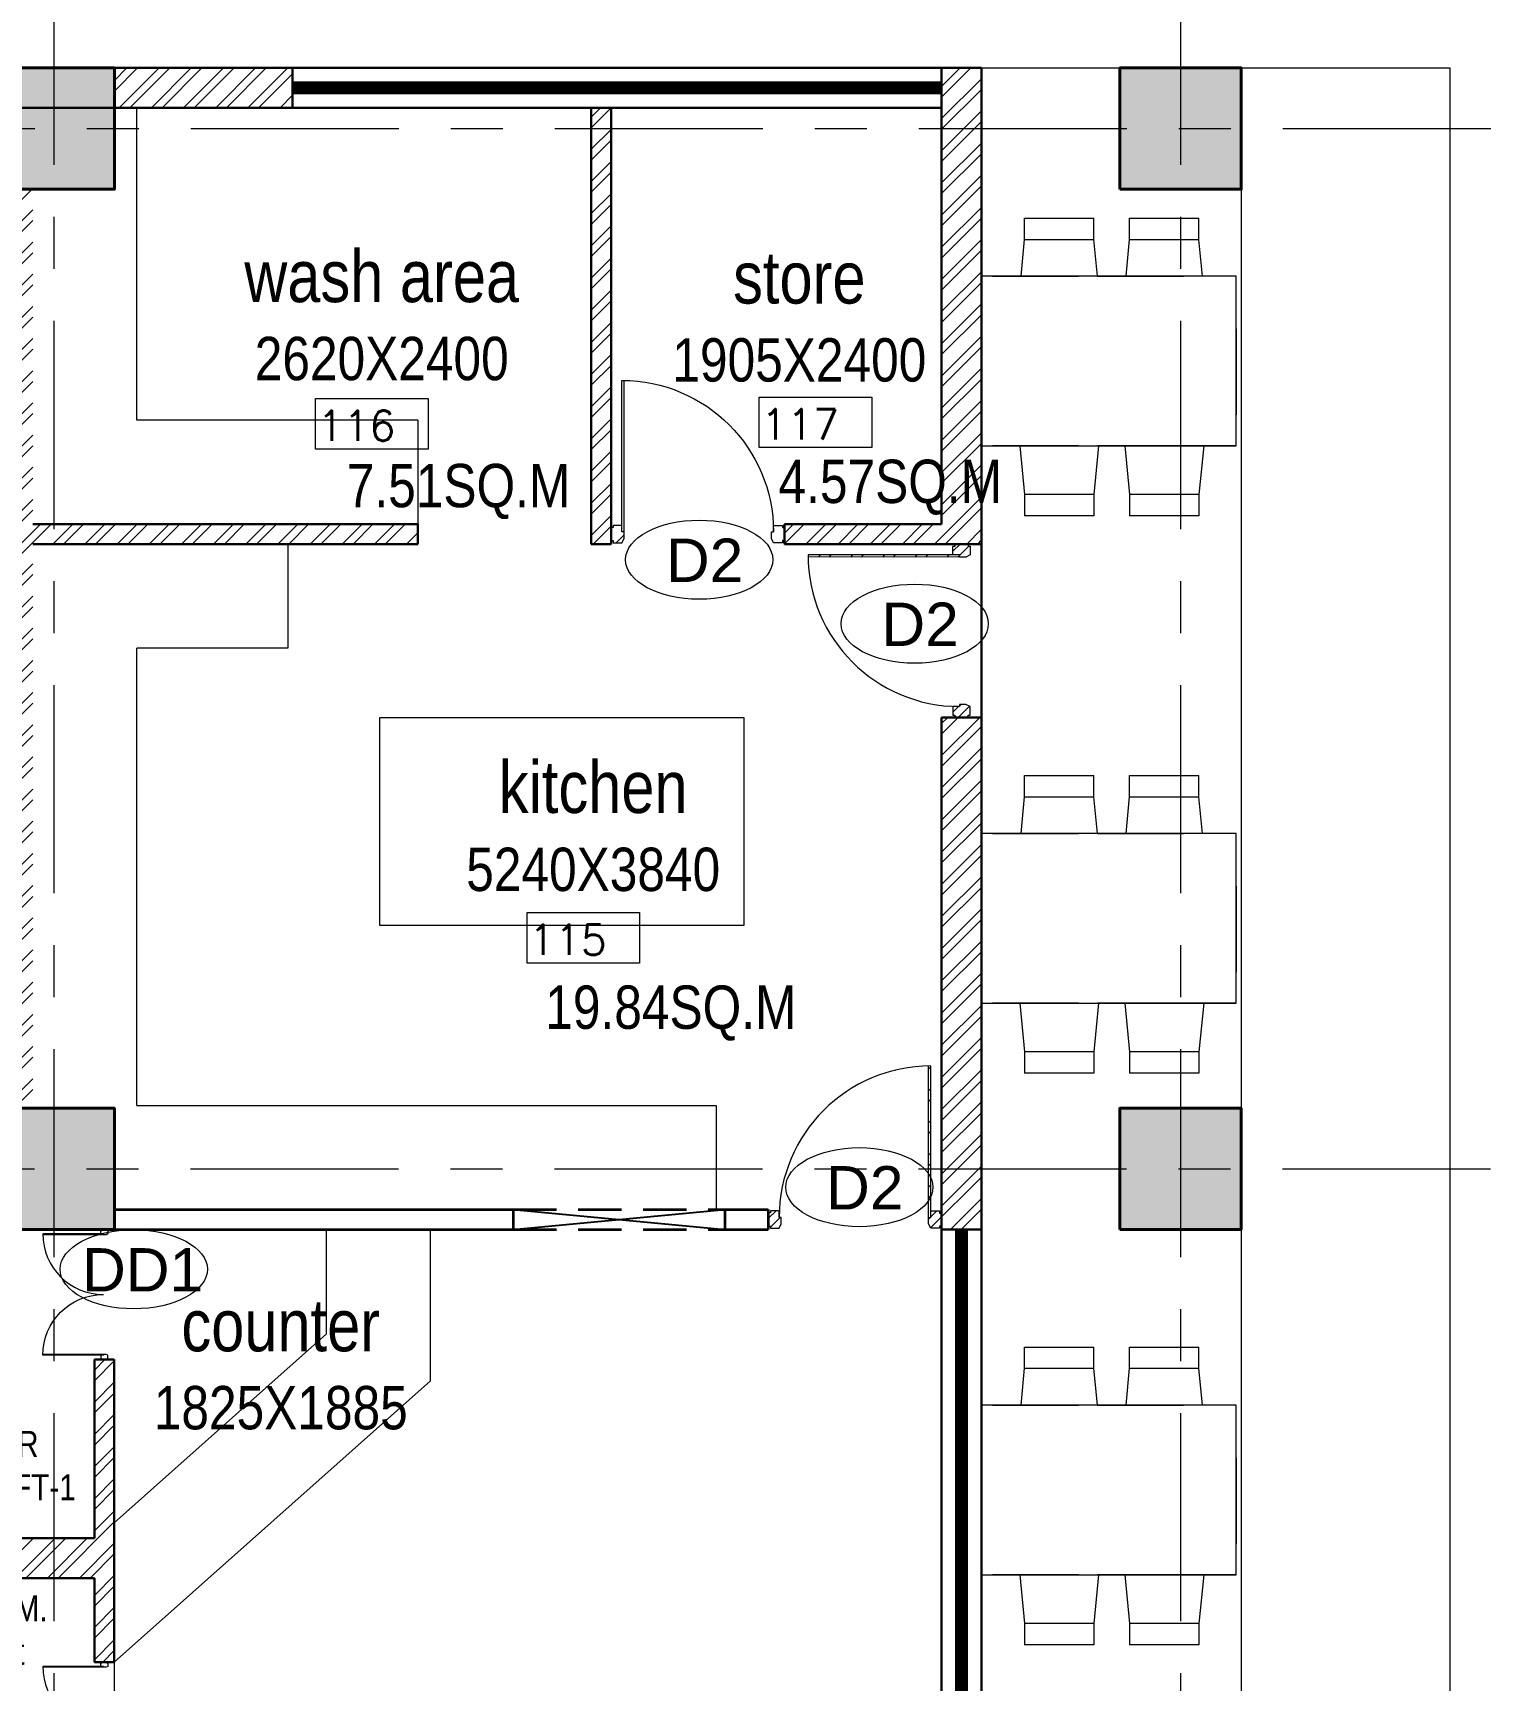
# Model space of a CAD drawing. Header units: millimetres. Extents: x 24487468 to 24959437, y -333213 to 842934.
# Drawn here: x 24748625 to 24757020, y 11110 to 20611 of the extents above; entities that cross this region are included whole.
import ezdxf

# ---------------------------------------------------------------- set-up
doc = ezdxf.new("R2010")
doc.units = ezdxf.units.MM
doc.header["$MEASUREMENT"] = 0
doc.header["$PDMODE"] = 3
doc.linetypes.add('Centreline', pattern=[21, 12, -3, 3, -3])
doc.linetypes.add('HIDDEN', pattern=[0.375, 0.25, -0.125])
doc.layers.get('0').update_dxf_attribs({"lineweight": 5})
for name, color, linetype, lineweight in [('A 0.13 dw', 175, 'Continuous', 5), ('A 0.13furniture', 30, 'Continuous', 0), ('A 0.13parapet partition', 32, 'Continuous', 13), ('AREA', 7, 'Continuous', 5), ('COLUMN', 12, 'Continuous', 40), ('DIM', 183, 'Continuous', 5), ('Fixture', 181, 'Continuous', 9), ('HACTH', 8, 'Continuous', 0), ('hatch', 9, 'Continuous', 0), ('p1 plan grid lck', 6, 'Continuous', 5), ('room number', 99, 'Continuous', 20), ('text', 7, 'Continuous', 15), ('TEXT ROOM', 3, 'Continuous', 15), ('wall', 53, 'Continuous', 15), ('WALL 1', 32, 'Continuous', 35), ('Wall1', 37, 'Continuous', 30), ('WALL2', 4, 'Continuous', 15), ('win shutters', 140, 'Continuous', 25)]:
    doc.layers.add(name, color=color, linetype=linetype, lineweight=lineweight)
doc.styles.add('arial', font='times.ttf')
doc.styles.add('LABEL', font='arial.ttf', dxfattribs={"height": 18})
doc.styles.add('ordinary', font='arial.ttf')
doc.styles.add('ROMANS', font='romans__.ttf')
doc.styles.add('Tahoma', font='technic_.ttf')
doc.dimstyles.new('DIM100', dxfattribs={"dimtxt": 300, "dimasz": 250, "dimexe": 100, "dimexo": 100, "dimgap": 150, "dimtad": 1, "dimdec": 0, "dimrnd": 5, "dimzin": 0, "dimdsep": 46, "dimtxsty": 'ROMANS', "dimblk": 'DOTSMALL', "dimcen": 0.09, "dimclrd": 256, "dimclre": 256, "dimclrt": 7, "dimadec": 0, "dimazin": 0, "dimtfac": 1, "dimtdec": 0, "dimtix": 1, "dimtofl": 0, "dimtmove": 1, "dimatfit": 3, "dimfxl": 100, "dimfxlon": 1, "dimtolj": 1, "dimtzin": 0, "dimarcsym": 0})

# ---------------------------------------------------------------- blocks, each defined once
blk = doc.blocks.new('column 350')
at = {"layer": 'COLUMN', "ltscale": 100}
h = blk.add_hatch(color=256, dxfattribs=at)
h.dxf.hatch_style = 1
h.paths.add_polyline_path([(1327.5, 1037.5), (627.5, 1037.5), (627.5, 337.5), (1327.5, 337.5)])
blk.add_lwpolyline([(627.5, 1037.5), (1327.5, 1037.5), (1327.5, 337.5), (627.5, 337.5)], close=True, dxfattribs=at)
blk = doc.blocks.new('Door1000-flat-3')
at = {"layer": 'A 0.13 dw'}
for p, q in [((-38.00139302830212, 0.005206827539950609), (-38.00303728959989, -11.99523323355243)), ((38.00139302876778, -0.005206826841458678), (-38.00139302830212, 0.005206827539950609)), ((-50.00347719329875, -11.99358897237107), (-50.01046530390158, -62.99545923201367)), ((-50.01046530390158, -62.99545923201367), (-25.01119309896603, -74.99932483729208)), ((-38.00303728959989, -11.99523323355243), (-50.00347719329875, -11.99358897237107)), ((-25.01119309896603, -74.99932483729208), (11.99016327084973, -75.00439464265946)), ((11.99016327084973, -75.00439464265946), (11.9918075321475, -63.00395458156709)), ((11.9918075321475, -63.00395458156709), (49.99320056068245, -63.00916140875779)), ((37.99974876747001, -12.00564688793384), (38.00139302876778, -0.005206826841458678)), ((50.00018867116887, -12.00729114911519), (37.99974876747001, -12.00564688793384)), ((49.99320056068245, -63.00916140875779), (50.00018867116887, -12.00729114911519)), ((-50.13721044559497, -988.0293806078844), (-50.13022233510856, -937.0275103482418)), ((-50.13022233510856, -937.0275103482418), (-25.12766160757747, -925.0304958313354)), ((-25.12766160757747, -925.0304958313354), (11.8736947622383, -925.0355656367028)), ((11.8736947622383, -925.0355656367028), (11.87205050094053, -937.0360056977952)), ((11.87205050094053, -937.0360056977952), (49.87344352947548, -937.0412125249859)), ((11.87205050094053, -937.0360056977952), (885.9040901568951, -937.1557627225993)), ((11.8736947622383, -925.0355656367028), (885.8233476526802, -925.1553113731788)), ((49.87344352947548, -937.0412125249859), (49.86645541898906, -988.0430827846285)), ((-38.1367705417797, -988.0310248690657), (-50.13721044559497, -988.0293806078844)), ((-38.13841480307747, -1000.031464930158), (-38.1367705417797, -988.0310248690657)), ((37.86437125387602, -1000.04187858454), (-38.13841480307747, -1000.031464930158)), ((37.86601551517379, -988.0414385234471), (37.86437125387602, -1000.04187858454)), ((49.86645541898906, -988.0430827846285), (37.86601551517379, -988.0414385234471))]:
    blk.add_line(p, q, dxfattribs=at)
blk.add_lwpolyline([(885.9040901570115, -937.1557627225411), (885.9040901570115, -937.1557627225411, 0.4142135621632033), (11.99180753226392, -63.00395458145067)], format="xyb", dxfattribs=at)
blk = doc.blocks.new('URINAL-flat-2-flat-1')
at = {"layer": 'Fixture'}
for p, q in [((34897.57176498708, -102606.1023464886), (34897.57176498754, -102366.1023464886)), ((34850.06925389601, -102491.6706582317), (34889.38574853411, -102491.6874525258)), ((34889.39594628906, -102467.687454694), (34850.07950565091, -102467.6706604203))]:
    blk.add_line(p, q, dxfattribs=at)
for points in [[(34803.23513312137, -102430.8656328535, 0.01530723103409004), (34787.59023329662, -102408.0839972112, 0.03023485991108305), (34770.31236444553, -102387.2197758621, 0.08535588036881461), (34740.28998969705, -102363.7123551392, 0.06381699476917035), (34717.06556029944, -102355.3157720095, 0.03649214059911254), (34698.17537644145, -102352.4365593424, 0.02674426200095559), (34678.2690469838, -102351.8876375392, 0.01827426047079707), (34657.56747713976, -102353.1293521961, 0.01112514278290811), (34636.29157212307, -102355.6220489089, 0.01408369941245318), (34600.29513047612, -102361.5110767678, 0.02513790915614983), (34565.40596027346, -102370.0854678411, 0.03193888617414421), (34539.78675401688, -102379.6291726633, 0.0326163319996154), (34522.65697706386, -102388.7284102109, 0.1072540701345825), (34494.14518715185, -102415.3950024607, 0.06861865620666593), (34484.96439731051, -102434.3370258717, 0.02550323766750279), (34481.60188278556, -102446.5052935238, 0.01588715919811753), (34479.16953905963, -102459.3363713018, 0.009467757322889172), (34476.45119427016, -102479.2457980951)], [(34777.26231395325, -102444.4722803505, 0.008503308822152077), (34762.59285211354, -102422.4032922198, 0.01792366516471429), (34751.7793135664, -102407.9665844514, 0.03037671098312583), (34741.02754410193, -102396.2335997553, 0.1262884490894776), (34715.12423843285, -102380.8312505079, 0.02840547545499185), (34705.98066928028, -102378.6688600848, 0.02338999219451935), (34695.78941440373, -102377.3475165567, 0.02716971247289974), (34678.71920977964, -102376.8818852971, 0.01832531133658523), (34659.87437318033, -102378.0216979742, 0.01112291034730423), (34639.67845459271, -102380.3915601668, 0.01844600606168157), (34598.38766934921, -102387.4222449173, 0.02150180302350554), (34572.72735109285, -102393.9894073448, 0.02231289183886672), (34555.40218919702, -102400.1200492334, 0.02967666002032196), (34540.33674585214, -102407.31167282, 0.03875334645268248), (34527.9901868162, -102415.473679079, 0.1555523831096804), (34508.66013607208, -102442.3073496978, 0.0254770967195997), (34505.98692718521, -102452.0172926304, 0.01588736382129261), (34503.85592230794, -102463.2849962175, 0.00948934787147618), (34501.25787678792, -102482.3487809347)], [(34803.15208484663, -102528.3958465988, -0.01529889977957992), (34787.46840928623, -102551.1516501673, -0.03022852172505799), (34770.15503150912, -102571.9883924883, -0.0853546156334068), (34740.09266379138, -102595.4479044141, -0.06382302673518614), (34716.8539673069, -102603.8062988774, -0.03649645808286421), (34697.95890696323, -102606.6539321503, -0.02674743087740831), (34678.05167127412, -102607.1692701248, -0.01827616279740261), (34657.35224601347, -102605.8924295894, -0.01112590623689809), (34636.0806169553, -102603.3635273328, -0.0140837027313412), (34600.09425667254, -102597.4132052572, -0.02513790915710463), (34565.2197394704, -102588.7794094749, -0.03193888617768353), (34539.61682353728, -102579.1920883333, -0.03261633199875656), (34522.50256765762, -102570.0636915356, -0.1072540701303749), (34494.03623297566, -102543.3485816534, -0.06861865620558953), (34484.88771519449, -102524.3909505928, -0.02550323766998373), (34481.54592841445, -102512.2169741389, -0.01588715920488724), (34479.13543986739, -102499.3817726249, -0.009467757334111834), (34476.4510052806, -102479.4677452939)], [(34777.20246855787, -102514.7535015875, -0.008503308797950365), (34762.49544394272, -102536.7974752491, -0.01792366519614835), (34751.65733499581, -102551.215746351, -0.0303767109540499), (34740.88559955347, -102562.9304034947, -0.1262884491722847), (34714.95610085572, -102578.2886164203, -0.02840547564833685), (34705.80886235693, -102580.4354319763, -0.02338999203268213), (34695.61537197861, -102581.7394176244, -0.02716971251198945), (34678.54439912736, -102582.1759772155, -0.01832531138287921), (34659.70153098553, -102581.0040729563, -0.01112291035059462), (34639.50967761932, -102578.5998200392, -0.0184460060570988), (34598.23092568922, -102571.4988262266, -0.02150180303573711), (34572.58182868862, -102564.8879731504, -0.02231289190020548), (34555.26713255676, -102558.727834961, -0.02967666011054681), (34540.21395857586, -102551.5105649719, -0.03875334630159884), (34527.88131754834, -102543.3275440446, -0.155552383134212), (34508.59699325857, -102516.460992769, -0.02547709674565214), (34505.94032452686, -102506.7465113774, -0.01588736395577767), (34503.82851192413, -102495.4751949733, -0.009489347632174188), (34501.26293628162, -102476.4070133651)]]:
    blk.add_lwpolyline(points, format="xyb", dxfattribs=at)
for points in [[(34785.65217232856, -102404.6431341181), (34850.10641650821, -102404.6706661684), (34850.04234303965, -102554.6706524836), (34785.48513487785, -102554.6430764543)], [(34803.18502858712, -102430.8958517751), (34838.84520671761, -102430.9110842505), (34838.803558963, -102528.4110753564), (34803.15208484477, -102528.3958465988)]]:
    blk.add_lwpolyline(points, dxfattribs=at)
blk.add_circle((34689.97077294684, -102478.7085618647), 25.61741992319003, dxfattribs=at)
blk = doc.blocks.new('eg e-flat-1')
at = {"layer": 'Fixture'}
for p, q in [((-349.4913457017392, 194.5151288844645), (-349.4913457017392, -355.4848711155355)), ((850.5086542982608, 194.5151288844645), (850.5086542982608, -355.4848711155355)), ((268.8909047494253, -40.5979562347623), (232.1264038479785, -40.58949180323766)), ((250.5044220822779, -58.97597446994393), (250.5128865142437, -22.21147356805603)), ((850.5086542982608, -355.4848711155356), (-349.4913457017392, -355.4848711155355))]:
    blk.add_line(p, q, dxfattribs=at)
at = {"layer": 'Fixture', "linetype": 'Continuous'}
for points in [[(475.3902689876468, -47.89162610769357, 0.1176342565883263), (461.2673381499872, 21.1576542128693, 0.104469279667093), (413.7488304855294, 84.43311171284063, 0.09001578960148493), (343.9795753059411, 126.1542357026388, 0.08191994915921848), (256.483510697794, 143.5188248224268, 0.08191994915920903), (168.045691899792, 131.8636764537939, 0.09001578960148009), (95.71820106424732, 94.75390382357224, 0.1044692796670922), (44.19714141043829, 34.69249770840076, 0.1176342565883338), (25.62703960975705, -33.2958219307475, 0.1176342565883057), (39.7499704474167, -102.3451022508693, 0.1044692796670849), (87.26847811099219, -165.6205597512817, 0.09001578960148834), (157.0377332905805, -207.3416837406388, 0.08191994915920578), (244.5337978987277, -224.7062728604269, 0.08191994915920695), (332.9716166967296, -213.051124492235, 0.0900157896014802), (405.2991075322743, -175.9413518615722, 0.1044692796670951), (456.8201671869655, -115.8799457468418, 0.1176342565883402)], [(457.9752043251347, -43.56536553613143, 0.1186217001864142), (443.8283475057615, 19.16220487522542, 0.1046781721811095), (398.9134761218152, 76.25782332948532, 0.08956206646917378), (333.9571881696123, 113.1908449842992, 0.08118469889121774), (252.9182160167382, 127.6309605429526, 0.08118469889122752), (171.4989089002528, 115.5178117523846, 0.0895620664691798), (105.5114673359574, 80.46035906553624, 0.1046781721811044), (58.97974221545269, 24.6745734625243, 0.1186217001864013), (43.04210427226911, -37.62208250186853, 0.1186217001863946), (57.18896109076007, -100.3496529132254, 0.1046781721811069), (102.1038324747064, -157.4452713679264, 0.0895620664691756), (167.0601204269093, -194.3782930222992, 0.08118469889121599), (248.0990925797834, -208.8184085809526, 0.08118469889121414), (329.5183996962688, -196.7052597908257, 0.08956206646917471), (395.5058412605642, -161.6478071035362, 0.1046781721811045), (442.0375663819511, -105.8620215005243, 0.1186217001863946)], [(386.9129173502988, -42.15062925920063, 0.1182825673856775), (377.4852347401086, -0.780072875481057, 0.1046074595377274), (347.8566547771354, 36.77292462175615, 0.0897179636260996), (305.0648343453144, 61.01304662322601, 0.08143608252771127), (251.7752537927294, 70.37614500429368, 0.08143608252772175), (198.2858450870129, 62.23181181566552, 0.08971796362613145), (154.9518960027708, 38.97472112777039, 0.1046074595376878), (124.4738938988142, 2.107774421728397, 0.1182825673856714), (114.1043912462228, -39.03681877879934, 0.1182825673856961), (123.5320738572953, -80.40737516251892, 0.1046074595377135), (153.1606538202684, -117.9603726597561, 0.08971796362612645), (195.9524742512072, -142.200494661226, 0.08143608252774252), (249.2420548037922, -151.5635930427348, 0.08143608252772248), (302.7314635103909, -143.4192598541066, 0.08971796362612122), (346.0654125937508, -120.1621691662114, 0.1046074595377049), (376.5434146977075, -83.29522245972836, 0.1182825673856712)]]:
    blk.add_lwpolyline(points, format="xyb", close=True, dxfattribs=at)
at = {"layer": 'Fixture'}
for radius in [27.57337640710265, 18.38225093806843]:
    blk.add_circle((250.5086542982608, -40.59372401922053), radius, dxfattribs=at)
blk = doc.blocks.new('md1')
at = {"layer": 'A 0.13 dw'}
for p, q in [((-924.0408607013524, 1799.178878428706), (-936.0413006059825, 1799.177234167524)), ((-936.0413006059825, 1799.177234167524), (-936.0343124940991, 1748.175363907882)), ((-936.0343124940991, 1748.175363907882), (-911.0317517668009, 1736.178349390975)), ((-848.0397189036012, 1811.189732144179), (-924.0425049625337, 1811.179318489798)), ((-924.0425049625337, 1811.179318489798), (-924.0408607013524, 1799.178878428706)), ((-911.0317517668009, 1736.178349390975), (-874.0303953960538, 1736.183419196343)), ((-874.0320396572351, 1748.183859257435), (0, 1748.303616282239)), ((-874.0320396572351, 1748.183859257435), (-836.0306466296315, 1748.189066084626)), ((-874.0303953960538, 1736.183419196343), (-874.0320396572351, 1748.183859257435)), ((-874.0303953960538, 1736.183419196343), (-0.0807425044476986, 1736.303164932819)), ((-848.0380746424198, 1799.189292083087), (-848.0397189036012, 1811.189732144179)), ((-836.0376347377896, 1799.190936344268), (-848.0380746424198, 1799.189292083087)), ((-836.0306466296315, 1748.189066084626), (-836.0376347377896, 1799.190936344268)), ((-936.0413006059825, -50.87361788534326), (-936.0343124940991, 0.1282523742993362)), ((-936.0343124940991, 0.1282523742993362), (-911.0317517668009, 12.12526689120568)), ((-911.0317517668009, 12.12526689120568), (-874.0303953960538, 12.1201970858383)), ((-874.0303953960538, 12.1201970858383), (-874.0320396572351, 0.1197570247459225)), ((-874.0320396572351, 0.1197570247459225), (-836.0306466296315, 0.1145501975552179)), ((-874.0320396572351, 0.1197570247459225), (0, -5.820766091346741e-11)), ((-874.0303953960538, 12.1201970858383), (-0.0807425044476986, 12.00045134936227)), ((-836.0306466296315, 0.1145501975552179), (-836.0376347377896, -50.88732006208738)), ((-924.0408607013524, -50.87526214652462), (-936.0413006059825, -50.87361788534326)), ((-924.0425049625337, -62.875702207617), (-924.0408607013524, -50.87526214652462)), ((-848.0397189036012, -62.88611586199841), (-924.0425049625337, -62.875702207617)), ((-848.0380746424198, -50.88567580090603), (-848.0397189036012, -62.88611586199841)), ((-836.0376347377896, -50.88732006208738), (-848.0380746424198, -50.88567580090603))]:
    blk.add_line(p, q, dxfattribs=at)
for points in [[(0, 1748.303616282181), (0, 1748.303616282181, -0.4142135621632033), (-873.9122826270759, 874.1518081410904)], [(0, 0), (0, 0, 0.4142135621632033), (-873.9122826270759, 874.1518081410904)]]:
    blk.add_lwpolyline(points, format="xyb", dxfattribs=at)
blk = doc.blocks.new('tiolet21')
at = {"layer": 'hatch', "ltscale": 100}
h = blk.add_hatch(dxfattribs=at)
h.set_pattern_fill('ANSI32', color=256, scale=350)
h.set_pattern_definition([(45, (-1761.972526943311, 2665.000034394089), (-92.80776503073436, 92.80776503073437), []), (45, (-1700.100683693311, 2665.000034394089), (-92.80776503073436, 92.80776503073437), [])])
h.paths.add_polyline_path([(-564.4725253134966, 5650.000045602114), (-794.4725253134966, 5650.000045602146), (-794.4725253172219, 3402.869595926546), (-3908.945054169745, 3402.869595926546), (-3908.945054169745, 4647.459055013867), (-4023.945052810014, 4647.459055013867), (-4023.945052810013, 3287.869595926546), (-679.4725253172219, 3287.869595926546), (-679.4725253172219, 1818.66774797978), (-829.4725323580205, 1818.667747979896), (-829.4725323580205, 1703.667747979896), (-679.4725253172219, 1703.66774797978), (-679.4725253209472, 260.0000231860322), (-1579.472525320947, 260.0000231860322), (-1579.472525317222, 1818.667751467525), (-1694.472376175225, 1818.667751467525), (-1694.472412694246, 1295.000023186905), (-3908.945054609329, 1295.000023186906), (-3908.739523574477, 2287.832924168819), (-4023.739522121614, 2287.832924168818), (-4023.73952104128, 2287.825036319089), (-4023.945053890347, 680.036694952054), (-3908.945054329932, 680.0366949518202), (-3908.945054572076, 1180.000023186905), (-1694.472420714796, 1180.000023186906), (-1694.472525320947, -319.9999768036078), (-1579.472525320947, -319.9999768046628), (-1579.472525320947, 30.00002318603219), (-679.4725253209472, 30.00002318603219), (-679.4725253209472, -319.9999768129137), (-564.4725253209472, -319.9999768139678), (-564.4725253172219, 1825.000015385449), (385, 1825.000015384052), (385, 750.0000070387614), (500, 750.0000070387614), (500, 2055.000015383819), (-564.4725253172219, 2055.000015385449), (-564.4725253172219, 3290.000022423716), (385, 3290.000022423716), (385, 2805.000022423716), (500, 2805.000022423716), (500, 3405.000022423716), (500.0000000037255, 4549.999969773839), (385, 4549.999969773839), (385, 3520.000022423716), (-564.4725253172219, 3520.000022423716)])
h = blk.add_hatch(dxfattribs=at)
h.set_pattern_fill('ANSI32', color=256, scale=350)
h.set_pattern_definition([(45, (-1501.972525357261, 4526.434820764443), (-92.80776503073436, 92.80776503073437), []), (45, (-1440.100682107261, 4526.434820764443), (-92.80776503073436, 92.80776503073437), [])])
h.paths.add_polyline_path([(-794.4725253153449, 4535.000022423366), (-2123.575288067845, 4535.000022423366), (-2123.575288601927, 4534.996124486337), (-2180.575287319434, 4535.003934440646), (-2209.472525399178, 4535.000022423366), (-2209.472525395453, 4420.000022423366), (-2123.575288067845, 4420.000022423366), (-2123.575288601927, 4420.003920360628), (-2180.575287319434, 4419.99611040632), (-2180.574054168694, 4410.996110490802), (-2189.574053966259, 4410.994877340148), (-2189.568813075636, 4372.744877699193), (-2170.817580346671, 4363.747446847578), (-2143.067580971056, 4363.751249062134), (-2143.068814121796, 4372.751248977653), (-2114.568814762999, 4372.755153954807), (-2114.574055653622, 4411.005153595762), (-2123.574055451187, 4411.00392044511), (-2123.575288067845, 4420.000022423366), (-2180.575287855446, 4420.000022423366), (-2180.575287319434, 4419.99611040632), (-2123.575288601927, 4420.003920360628), (-794.4725253155356, 4420.000022423366)])
h.paths.add_polyline_path([(-2094.456768479198, 5650.000045602324), (-2209.456768479198, 5650.00004560234), (-2209.456768479198, 5285.000020264444), (-2180.472525293143, 5285.000020264444), (-2180.4725247578, 5285.003927400549), (-2123.472526040207, 5284.996117446241), (-2094.456768479198, 5285.000020264444)])
h.paths.add_polyline_path([(-1487.629383472047, 4363.841055070311), (-2143.067580971056, 4363.751249062134), (-2170.817580346671, 4363.747446847578), (-2189.568813075636, 4372.744877699193), (-2189.574053966259, 4410.994877340148), (-2180.574054168694, 4410.996110490802), (-2180.575287319434, 4419.99611040632), (-2123.575288601927, 4420.003920360628), (-2123.574055451187, 4411.00392044511), (-2114.574055653622, 4411.005153595762), (-2114.568814762999, 4372.755153954788), (-1487.568828869642, 4372.841063451758, -0.4015316751056913), (-2114.479085215085, 3717.875018581495), (-2114.473759393469, 3679.005160466896), (-2123.473759190947, 3679.003927316243), (-2123.47252550516, 3670.000022423599), (-2094.472525391728, 3670.000022423599), (-2094.472525399178, 3402.869595926546), (-2209.472525399178, 3402.869595926546), (-2209.472525399178, 3670.000022423599), (-2180.472525292847, 3670.000022423599), (-2180.47375790854, 3678.996117361935), (-2189.473757706019, 3678.994884211282), (-2189.478998596729, 3717.244883852237), (-2170.730232169244, 3726.24745283166), (-2142.980232793629, 3726.251255046216), (-2142.978999642889, 3717.251255130609, 0.4101977126728351)])
at = {"ltscale": 100}
for p, q in [((-199.999999910593, 5880.000045602588), (-199.9999999106245, 5650.000045602064)), ((-4023.739522121614, 2287.832924168819), (-4023.73952104128, 2287.825036319089)), ((-1694.472525320947, -319.9999768036068), (-564.4725253209472, -319.9999768139678))]:
    blk.add_line(p, q, dxfattribs=at)
at = {"layer": 'A 0.13parapet partition', "linetype": 'Continuous', "extrusion": (7.450237742297008e-07, -7.45023808870127e-07, 0.999999999999445)}
for p, q in [((-3233.94509704411, 1295.000023186905), (-3233.945072695613, 1818.667818885995, 0.000390144957595151)), ((-3233.945072695613, 1818.667818885995, 0.000390144957595151), (-3183.945072695613, 1818.667815399123, 0.0003342681719300522)), ((-3183.94509704411, 1295.000019700034, -5.587678566509879e-05), (-3183.945072695613, 1818.667815399123, 0.0003342681719300522)), ((-2508.94509704411, 1294.999989477656, -0.0005587678557855201), (-2508.945072695613, 1818.667785176745, -0.0001686228981903691)), ((-2508.945072695613, 1818.667785176745, -0.0001686228981903691), (-2458.945072695613, 1818.667781689874, -0.0002244996838554679)), ((-2458.94509704411, 1294.999985990784, -0.0006146446414506189), (-2458.945072695613, 1818.667781689874, -0.0002244996838554679))]:
    blk.add_line(p, q, dxfattribs=at)
at = {"layer": 'Fixture', "extrusion": (7.450237742297008e-07, -7.45023808870127e-07, 0.999999999999445)}
for p, q in [((-3908.94507592544, 1749.200280182762, 0.0008412810373279456), (-3233.94507592544, 1749.200248797191, 0.0003383899663416123)), ((-3183.94507592544, 1749.200246473512, 0.0002825131815424255), (-2508.94507592544, 1749.200215087942, -0.0002203778894439077)), ((-2458.94507592544, 1749.200212764292, -0.000276254674243095), (-1694.472381021827, 1749.200177218503, -0.0008458050331767774)), ((-3444.323924865574, 1523.675460968865, 0.0003271058739739985), (-3233.945086412132, 1523.675451186253, 0.0001703686304419527)), ((-2719.323924865574, 1523.675427259615, -0.0002316619818115216), (-2508.945086412132, 1523.675417477003, -0.0003883992253435674)), ((-1994.323924865574, 1523.675393550395, -0.0007904298375970421), (-1694.472396750003, 1523.675379607303, -0.001013826365172862))]:
    blk.add_line(p, q, dxfattribs=at)
at = {"layer": 'Fixture', "extrusion": (-7.450237742297008e-07, -7.45023808870127e-07, 0.999999999999445)}
for p, q in [((-3698.566216308624, 1523.675460903323, 0.0001567372435320466), (-3908.945054762065, 1523.675451120711)), ((-2974.415952581912, 1523.675427259615, -0.0002316619818115216), (-3184.794791035354, 1523.675417477003, -0.0003883992253435674)), ((-2249.415952581912, 1523.675393550395, -0.0007904298375970421), (-2459.794791035354, 1523.675383767782, -0.0009471670811290879))]:
    blk.add_line(p, q, dxfattribs=at)
at = {"layer": 'HACTH', "ltscale": 100}
for p, q in [((-264.4725253134966, 5175.000114389113), (-564.4725253134966, 5475.000114389171)), ((-564.4725253134966, 5175.000114389171), (-264.4725253134966, 5475.000114389113)), ((-264.4725253134966, 5475.000114389113), (-564.4725253134966, 5475.000114389171)), ((-264.4725253134966, 5475.000114389288), (-264.4725253134966, 5175.000114389113)), ((-564.4725253134966, 5175.000114389171), (-264.4725253134966, 5175.000114389113)), ((-64.47252531349659, 4467.499999618885), (-564.4725253172219, 4467.499999620748)), ((-564.4725253172219, 4467.499999620748), (-64.47252531349659, 3520.000022423716)), ((-564.4725253209472, 3520.000022423599), (-64.47252531349659, 4467.499999618885)), ((-64.47252531349659, 4467.499999618885), (-64.47252531349659, 3520.000022423716)), ((-564.4725253246725, 3290.000022423716), (-64.47252532467246, 2790.000022423716)), ((-564.4725253246725, 2790.000022423716), (-64.47252531722188, 3290.000022423716)), ((-64.47252532467246, 3290.000022423599), (-64.47252532467246, 2790.000022423716)), ((-564.4725253246725, 2790.000022423716), (-64.47252532467246, 2790.000022423716)), ((-64.47252532094717, 825.000015384634), (-564.4725253172219, 1825.000015385449)), ((-564.4725253172219, 825.0000153854489), (-64.47252532467246, 1825.000015384634)), ((-64.47252532467246, 1825.000015384634), (-64.47252532094717, 825.000015384634)), ((-64.47252532094717, 825.000015384634), (-564.4725253172219, 825.0000153854489))]:
    blk.add_line(p, q, dxfattribs=at)
at = {"layer": 'Wall1', "ltscale": 100}
for p, q in [((-4023.945052810013, 5880.000045605731), (-199.999999910593, 5880.000045602588)), ((-4023.945052810013, 5650.000045602588), (-4023.945052810013, 5880.000045605731)), ((-4023.945052810013, 5650.000045602588), (-199.4725253134966, 5650.000045602064)), ((-2209.456768479198, 5650.000045604334), (-2209.456768479198, 5285.000020264328)), ((-2094.456768479198, 5650.000045604218), (-2094.456768479198, 5285.000020264444)), ((-794.4725253134966, 5650.000045602588), (-794.4725253172219, 3402.869595926546)), ((-564.4725253134966, 5650.000045602763), (-564.4725253172219, 3520.000022423716)), ((-2209.456768479198, 5285.000020264444), (-2094.456768479198, 5285.000020264444)), ((-4023.945052810013, 3287.869595926546), (-4023.945052810013, 4647.459055013867)), ((-3908.945054169744, 4647.459055013867), (-4023.945052810013, 4647.459055013867)), ((-3908.945054169744, 3402.869595926546), (-3908.945054169744, 4647.459055013867)), ((-2209.472525399178, 4535.000022423483), (-2209.472525395453, 4420.000022423483)), ((-2209.472525399178, 4535.000022423366), (-794.4725253172219, 4535.000022423366)), ((385, 3520.000022423716), (385, 4549.999969773839)), ((500, 4549.999969773839), (385, 4549.999969773839)), ((500, 3405.000022423716), (500.0000000037253, 4549.999969773839)), ((-2209.472525395453, 4420.000022423366), (-794.4725253172219, 4420.000022423366)), ((-2209.472525399178, 3670.000022423599), (-2209.472525399178, 3402.869595926546)), ((-2094.472525391728, 3670.000022423599), (-2209.472525399178, 3670.000022423599)), ((-2094.472525391728, 3670.000022423599), (-2094.472525399178, 3402.86959592643)), ((-564.4725253172219, 3520.000022423716), (385, 3520.000022423716)), ((-3908.945054169744, 3402.869595926546), (-794.4725253172219, 3402.869595926546)), ((500, 2805.000022423599), (500, 3405.000022423716)), ((-4023.945052810013, 3287.869595926546), (-679.4725253172219, 3287.869595926546)), ((-679.4725253172219, 3287.869595926546), (-679.4725253172219, 1818.66774797978)), ((-564.4725253172219, 3290.000022423716), (-564.4725253172219, 2055.000015385449)), ((-564.4725253172219, 3290.000022423716), (385, 3290.000022423716)), ((385, 2805.000022423716), (385, 3290.000022423716)), ((500, 2805.000022423716), (385, 2805.000022423716)), ((-4023.945053890347, 680.036694952054), (-4023.739522121614, 2287.832924168819)), ((-3908.739523574477, 2287.832924168819), (-4023.739522121614, 2287.832924168819)), ((-3908.945054609329, 1295.000023186905), (-3908.739523574477, 2287.832924168819)), ((500, 2055.000015383819), (-564.4725253172219, 2055.000015385449)), ((500, 750.0000070387614), (500, 2055.000015383761)), ((-1694.472412694246, 1295.000023186905, -0.0006247899951285387), (-1694.472376175225, 1818.667751467525, -0.0008273796901151289)), ((-1694.472376175225, 1818.667751467525, -0.0006684652403126108), (-1579.472525317222, 1818.667751467525, -0.000592727886385383)), ((-1579.472525317222, 1818.667751467525), (-1579.472525320947, 260.0000231860322)), ((-829.4725323580205, 1818.667747979896), (-679.4725253172219, 1818.66774797978)), ((-829.4725323580205, 1703.667747979896), (-829.4725323580205, 1818.667747979896)), ((-564.4725253172219, 1825.000015385449), (-564.4725253209472, -319.9999768139678)), ((385, 1825.000015384052), (-564.4725253172219, 1825.000015385449)), ((385, 750.0000070387614), (385, 1825.000015384052)), ((-829.4725323580205, 1703.667747979896), (-679.4725253172219, 1703.66774797978)), ((-679.4725253172219, 1703.66774797978), (-679.4725253209472, 260.0000231860322)), ((-3908.945054609329, 1295.000023186905), (-1694.472412694246, 1295.000023186905)), ((-1579.472525320947, 260.0000231860322), (-1579.472525317222, 1295.000023186905)), ((-3908.945054329932, 680.0366949518211), (-3908.945054572076, 1180.000023186905)), ((-3908.945054572076, 1180.000023186905), (-1694.472420714796, 1180.000023186905)), ((-1694.472525320947, -319.9999768036068), (-1694.472420714796, 1180.000023186672, -0.000580300305072598)), ((-3908.945054329932, 680.0366949518211), (-4023.945053894073, 680.036694952054)), ((500, 750.0000070387614), (385, 750.0000070387614)), ((-679.4725253209472, 260.0000231860322), (-1579.472525320947, 260.0000231860322)), ((-1579.472525324672, -319.9999768130365), (-1579.472525324672, 30.00002318603219)), ((-679.4725253209472, 30.00002318603219), (-1579.472525324672, 30.00002318603219)), ((-1579.472525320947, 30.00002318603219), (-1579.472525320947, -319.9999768130365)), ((-679.4725253209472, 30.00002318603219), (-679.4725253209472, -319.9999768139096))]:
    blk.add_line(p, q, dxfattribs=at)
at = {"layer": 'A 0.13 dw', "xscale": -1, "rotation": 180}
for p in [(-3969.168650146574, 4649.968580675486), (-3966.239522848278, 2287.832924169168)]:
    blk.add_blockref('Door1000-flat-3', p, dxfattribs=at)
at = {"layer": 'A 0.13 dw', "xscale": 0.7499724901504649, "yscale": 0.7499724901504649, "zscale": 0.7499724901504649}
blk.add_blockref('Door1000-flat-3', (-2151.972525399178, 5285.000022423133), dxfattribs=at)
at = {"layer": 'A 0.13 dw', "yscale": 0.7499724901504649, "zscale": 0.7499724901504649}
for p, xscale, rotation in [((-2151.972525399178, 3670.000022423832), -0.7499724901504649, 180), ((-829.4725323580205, 1761.167747980711), 0.7499724901504649, 270)]:
    blk.add_blockref('Door1000-flat-3', p, dxfattribs=dict(at, xscale=xscale, rotation=rotation))
at = {"layer": 'A 0.13 dw'}
blk.add_blockref('Door1000-flat-3', (-3966.44505437091, 680.0366949515883), dxfattribs=at)
at = {"layer": 'Fixture', "extrusion": (7.450237742297013e-07, -7.450238088701287e-07, 0.999999999999445), "xscale": -1, "rotation": 89.99999733613609}
for p in [(-106051.114133867, 36192.57656848637, -0.003374171831581924), (-105326.1141338518, 36192.57653477711, -0.003392797425932806), (-104601.1141338516, 36192.57650106781, -0.003411423020294749)]:
    blk.add_blockref('URINAL-flat-2-flat-1', p, dxfattribs=at)
at = {"layer": 'wall', "rotation": 90}
blk.add_blockref('eg e-flat-1', (-3714.42992528528, 3752.360941628285), dxfattribs=at)
at = {"layer": 'wall'}
blk.add_blockref('eg e-flat-1', (-1529.98117961362, 3093.354467041965), dxfattribs=at)
at = {"layer": 'WALL2', "xscale": -0.4001994771859112, "yscale": 0.4001994771859112, "zscale": 0.4001994771859112}
blk.add_blockref('md1', (87.9068102389574, 4575.164876694529), dxfattribs=at)
at = {"layer": 'WALL2', "xscale": 0.4001994771859112, "yscale": 0.4001994771859112, "zscale": 0.4001994771859112, "rotation": 180}
for p in [(87.9068102389574, 2779.835115502909), (87.9068102389574, 724.8351001180417)]:
    blk.add_blockref('md1', p, dxfattribs=at)
at = {"layer": 'text', "attachment_point": 2, "style": 'LABEL'}
for s, insert, char_height, width in [('{\\fTechnic|b0|i0|c2|p2;TOILET\\P\\H0.8x;(FEMALE)}', (-2750.983476605266, 5255.936547045276), 250, 5130.900304775191), ('\\pi-450,l600,t600;{\\fTechnic|b0|i0|c2|p2; S.D-1}', (-352.9516563676298, 5092.874470399751), 150, 4499.813624415048), ('\\pi-450,l600,t600;{\\fTechnic|b0|i0|c2|p2;AIR \\PSHAFT-1}', (-155.1859530434012, 4138.6585626835), 150, 4499.813624415048), ('\\pi-450,l600,t600;{\\fTechnic|b0|i0|c2|p2;COMM.\\Pduct}', (-255.3396850787103, 3190.245636455627), 150, 4499.813624415048), ('{\\fTechnic|b0|i0|c2|p2;TOILET\\P\\H0.8x;(MALE)}', (-2637.075515322387, 2732.636386500584), 250, 5790.03070493363), ('\\pi-450,l600,t600;{\\fTechnic|b0|i0|c2|p2;AC.\\Pduct\\P=1}', (-354.3793375194073, 1614.011718330788), 150, 4499.813624415048), ('{\\fTechnic|b0|i0|c2|p2;TOILET\\P\\H0.8x;(disable)}', (-2788.512122228742, 950.2970035814214), 250, 5790.03070493363)]:
    blk.add_mtext(s, dxfattribs=dict(at, insert=insert, char_height=char_height, width=width))
blk = doc.blocks.new('A$C755A44B5')
at = {"layer": 'A 0.13furniture'}
for p, q in [((176.7153631990986, 1403.240226867732), (503.5792378981732, 1403.240226867737)), ((176.7153631990986, 1303.240226867732), (176.7153631990986, 1403.240226867732)), ((503.5792378981732, 1303.240226867732), (503.5792378981732, 1403.240226867732)), ((671.9237118164056, 1403.240226867732), (998.7875865154783, 1403.240226867737)), ((671.9237118164056, 1303.240226867732), (671.9237118164056, 1403.240226867732)), ((998.7875865154783, 1303.240226867732), (998.7875865154783, 1403.240226867732)), ((154.5734173505007, 1073.705218978755), (176.7153631990986, 1303.240226867732)), ((176.7153631990986, 1303.240226867732), (503.5792378981732, 1303.240226867732)), ((525.7211837467676, 1073.705218978755), (503.5792378981732, 1303.240226867732)), ((649.7817659678076, 1073.705218978755), (671.9237118164056, 1303.240226867732)), ((671.9237118164056, 1303.240226867732), (998.7875865154783, 1303.240226867732)), ((1020.929532364076, 1073.705218978755), (998.7875865154783, 1303.240226867732)), ((1.968584799913515, 1073.705218978755), (1.968584799913515, 273.7052189787546)), ((1201.968584799914, 1073.705218978755), (1.968584799913515, 1073.705218978755)), ((1.968584799913515, 1073.705218978755), (451.9685847999135, 1073.705218978755)), ((1.968584799913515, 1073.705218978755), (1.968584799913515, 723.7052189787546)), ((249.4685847999099, 1073.705218978755), (654.4685847999117, 1073.705218978755)), ((744.6769334172168, 1073.705218978755), (1149.67693341722, 1073.705218978755)), ((1201.968584799914, 273.7052189787546), (1201.968584799914, 1073.705218978755)), ((-4.647907189792022e-06, 926.9744723052654), (-4.647907189792022e-06, 521.9744723052636)), ((1.968584799913515, 273.7052189787546), (1201.968584799914, 273.7052189787546)), ((159.9590019288771, 273.7052189787546), (176.7153631991096, 100.0000016210006)), ((654.4685847999172, 273.7052189787546), (249.4685847999172, 273.7052189787546)), ((520.3355991684166, 273.7052189787546), (503.5792378981841, 100.0000016210006)), ((655.167350546184, 273.7052189787546), (671.9237118164165, 100.0000016210006)), ((1149.676933417224, 273.7052189787546), (744.6769334172241, 273.7052189787546)), ((1015.543947785722, 273.7052189787546), (998.7875865154929, 100.0000016210006)), ((503.5792378981841, 100.0000016210006), (176.7153631991096, 100.0000016210006)), ((176.7153631991096, 100.0000016210006), (176.7153631991096, 1.621000592422206e-06)), ((503.5792378981841, 100.0000016210006), (503.5792378981841, 1.621000592422206e-06)), ((998.7875865154929, 100.0000016210006), (671.9237118164165, 100.0000016210006)), ((671.9237118164165, 100.0000016210006), (671.9237118164165, 1.621000592422206e-06)), ((998.7875865154929, 100.0000016210006), (998.7875865154929, 1.621000592422206e-06)), ((503.5792378981841, 1.621000592422206e-06), (176.7153631991096, 1.620993316464592e-06)), ((998.7875865154929, 1.621000592422206e-06), (671.9237118164165, 1.620993316464592e-06))]:
    blk.add_line(p, q, dxfattribs=at)
blk = doc.blocks.new('*U36')
at = {"layer": 'room number'}
blk.add_lwpolyline([(45.85415721898534, 40.3767143509852), (45.85415721898534, 240.3767143509851), (490.8767006695271, 240.3767143509851), (490.8767006695271, 40.37671435098515)], close=True, dxfattribs=at)
at = {"layer": 'room number', "style": 'ROMANS'}
blk.add_attdef('ROOM_NUM', (53.07551611214876, 72.5178939560894), '', height=120, dxfattribs=at)
blk = doc.blocks.new('_DotSmall')
at = {"color": 0, "linetype": 'ByBlock', "const_width": 0.5}
blk.add_lwpolyline([(-0.0625, 0, 1), (0.0625, 0, 1)], format="xyb", close=True, dxfattribs=at)
blk = doc.blocks.new('*D49')
at = {"layer": 'Defpoints', "color": 0, "ltscale": 100, "transparency": 16777216}
for p in [(24758644.5128775, 20058.70295004682), (24755595.76873367, 14058.70297323278), (24759621.49022343, 14058.70297323278)]:
    blk.add_point(p, dxfattribs=at)
at = {"layer": 'DIM', "lineweight": -2, "ltscale": 100, "transparency": 16777216}
for p, q in [((24759521.49022343, 20058.70295004682), (24759721.49022343, 20058.70295004682)), ((24759621.49022343, 20058.70295004682), (24759621.49022343, 14058.70297323278)), ((24759521.49022343, 14058.70297323278), (24759721.49022343, 14058.70297323278))]:
    blk.add_line(p, q, dxfattribs=at)
at = {"layer": 'DIM', "lineweight": -2, "ltscale": 100, "transparency": 16777216, "xscale": 250, "yscale": 250, "zscale": 250}
for p, rotation in [((24759621.49022343, 20058.70295004682), 90), ((24759621.49022343, 14058.70297323278), 270)]:
    blk.add_blockref('_DotSmall', p, dxfattribs=dict(at, rotation=rotation))
at = {"layer": 'DIM', "color": 7, "ltscale": 100, "transparency": 16777216, "insert": (24759320.11045996, 17058.70296164378), "char_height": 300, "attachment_point": 5, "rotation": 90, "style": 'ROMANS'}
blk.add_mtext('\\A1;6000', dxfattribs=at)
blk = doc.blocks.new('*D50')
at = {"layer": 'Defpoints', "color": 0, "ltscale": 100, "transparency": 16777216}
for p in [(24755595.76873367, 14058.70297323278), (24755595.93797688, 8058.702996418084), (24759621.49022343, 8058.702996418083)]:
    blk.add_point(p, dxfattribs=at)
at = {"layer": 'DIM', "lineweight": -2, "ltscale": 100, "transparency": 16777216}
for p, q in [((24759521.49022343, 14058.70297323278), (24759721.49022343, 14058.70297323278)), ((24759621.49022343, 14058.70297323278), (24759621.49022343, 8058.702996418083)), ((24759521.49022343, 8058.702996418083), (24759721.49022343, 8058.702996418083))]:
    blk.add_line(p, q, dxfattribs=at)
at = {"layer": 'DIM', "lineweight": -2, "ltscale": 100, "transparency": 16777216, "xscale": 250, "yscale": 250, "zscale": 250}
for p, rotation in [((24759621.49022343, 14058.70297323278), 90), ((24759621.49022343, 8058.702996418083), 270)]:
    blk.add_blockref('_DotSmall', p, dxfattribs=dict(at, rotation=rotation))
at = {"layer": 'DIM', "color": 7, "ltscale": 100, "transparency": 16777216, "insert": (24759320.11045996, 11058.70298482941), "char_height": 300, "attachment_point": 5, "rotation": 90, "style": 'ROMANS'}
blk.add_mtext('\\A1;6000', dxfattribs=at)

msp = doc.modelspace()

# ---------------------------------------------------------------- hatches: boundary and pattern name
at = {"layer": 'hatch', "ltscale": 100}
h = msp.add_hatch(dxfattribs=at)
h.set_pattern_fill('ANSI32', color=256, scale=350)
h.set_pattern_definition([(45, (24749608.87462821, 20293.7029500478), (-92.80776503073436, 92.80776503073437), []), (45, (24749670.74647146, 20293.7029500478), (-92.80776503073436, 92.80776503073437), [])])
h.paths.add_polyline_path([(24750122.76890859, 20408.70295004973), (24749094.98034782, 20408.70295005038), (24749094.98034782, 20178.70295004617), (24750122.76890859, 20178.70295004523)])
h = msp.add_hatch(dxfattribs=at)
h.set_pattern_fill('ANSI32', color=256, scale=350)
h.set_pattern_definition([(45, (24753528.73838497, 19035.70295584326), (-92.80776503073436, 92.80776503073437), []), (45, (24753590.61022822, 19035.70295584326), (-92.80776503073436, 92.80776503073437), [])])
h.paths.add_polyline_path([(24754097.19178706, 20408.70295004723), (24753867.19178706, 20408.70295004737), (24753867.19178706, 20178.70295004177), (24753867.19178706, 17777.70296163918), (24752960.28498288, 17777.70296163918), (24752960.28498288, 17662.70296163915), (24754097.19178706, 17662.70296163915)])
h = msp.add_hatch(dxfattribs=at)
h.set_pattern_fill('ANSI32', color=256, scale=350)
h.set_pattern_definition([(45, (24751940.28669993, 18920.70295584139), (-92.80776503073436, 92.80776503073437), []), (45, (24752002.15854318, 18920.70295584139), (-92.80776503073436, 92.80776503073437), [])])
h.paths.add_polyline_path([(24751960.28498289, 20178.70295004353), (24751845.28498289, 20178.70295004364), (24751845.28498288, 17662.70296163915), (24751960.28498288, 17662.70296163915), (24751960.28498288, 17758.06594474591), (24751960.27978563, 17758.0659440338), (24751960.2901989, 17682.06594574379), (24751972.29019879, 17682.06758994478), (24751972.29184299, 17670.06759021469), (24752023.29184251, 17670.07457806885), (24752035.28841698, 17695.07622170747), (24752035.28334736, 17732.07622087496), (24752023.28334747, 17732.07457667397), (24752023.27814084, 17770.07457581904), (24751972.27814132, 17770.06758796487), (24751972.27978552, 17758.06758823479), (24751960.28498288, 17758.06594474591), (24751960.28498288, 17682.06594502911), (24751960.2901989, 17682.06594574379), (24751960.27978563, 17758.0659440338)])
h = msp.add_hatch(dxfattribs=at)
h.set_pattern_fill('ANSI32', color=256, scale=350)
h.set_pattern_definition([(45, (24749620.13266535, 17058.70296163969), (-92.80776503073436, 92.80776503073437), []), (45, (24749682.0045086, 17058.70296163969), (-92.80776503073436, 92.80776503073437), [])])
h.paths.add_polyline_path([(24748624.98034782, 17662.70296164165), (24750845.28498288, 17662.70296163988), (24750845.28498288, 17777.70296163988), (24748624.98034782, 17777.70296164165), (24748624.98034782, 19708.70295004685), (24748394.98034782, 19708.70295004705), (24748394.98034782, 14408.70297323253), (24748624.98034782, 14408.70297323233)])
h = msp.add_hatch(dxfattribs=at)
h.set_pattern_fill('ANSI32', color=256, scale=350)
h.set_pattern_definition([(45, (24753482.18918844, 15685.70556606044), (-92.80776503073436, 92.80776503073437), []), (45, (24753544.06103168, 15685.70556606044), (-92.80776503073436, 92.80776503073437), [])])
h.paths.add_polyline_path([(24753867.19178707, 13708.70297323231), (24753867.19178707, 13728.06595662658), (24753855.18658055, 13728.06760154096), (24753855.18493634, 13716.06760181088), (24753804.18493682, 13716.07458966504), (24753792.18836235, 13741.07623330366), (24753792.19343197, 13778.07623247115), (24753792.31317332, 14651.99382913648, 0.410197712672614), (24752930.19344006, 13778.19434090871), (24752942.19343995, 13778.19269670772), (24752942.18837033, 13741.19269754023), (24752930.18494503, 13716.19434230358), (24752879.18494551, 13716.20133015787), (24752879.18658971, 13728.20132988784), (24752867.18658982, 13728.20297408882), (24752867.19700309, 13804.20297237895), (24752879.19700298, 13804.20132817796), (24752879.19864718, 13816.20132790793), (24752931.02512467, 13816.19422681244, -0.4015316751056673), (24753804.31318449, 14652.07456860636), (24753804.1986385, 13816.07458741522), (24753855.19863802, 13816.06759956106), (24753855.19699382, 13804.06759983097), (24753867.19178707, 13804.06595634338), (24753867.19178708, 16662.70296163915), (24753944.24461929, 16662.70296163915), (24753944.2462642, 16674.70816816272), (24753932.24626448, 16674.70981236358), (24753932.25336557, 16726.53628984967, -0.4015316751062705), (24753096.37302378, 17599.82434967673), (24753932.37300497, 17599.70980368077), (24753932.37999282, 17650.70980320207), (24753944.37999255, 17650.7081590012), (24753944.38163675, 17662.70815888856), (24754020.38163504, 17662.69774561615), (24754020.37999084, 17650.69774572879), (24754032.37999057, 17650.69610152792), (24754032.37300272, 17599.69610200664), (24754007.37135908, 17587.69952753782), (24753970.37135991, 17587.70459715723), (24753096.45376325, 17587.82433850147, 0.4101977126727935), (24753970.25325147, 16725.70460524854), (24753970.25489568, 16737.70460513601), (24754007.25489484, 16737.6995355166), (24754032.25325008, 16725.69611021071), (24754032.24626223, 16674.69611068943), (24754020.24626249, 16674.69775489031), (24754020.24461901, 16662.70296163915), (24754097.19178706, 16662.70296163915), (24754097.19178706, 13708.70297323237)])

# ---------------------------------------------------------------- linework, layer by layer
at = {"ltscale": 100}
msp.add_lwpolyline([(24720394.53466793, 6308.702996435168), (24720394.53466793, 7708.702996418678), (24715894.53467588, 7708.788668209105), (24715894.53467589, 26408.78859865264), (24741596.11709263, 26408.70292683836), (24741596.11709262, 20408.7029500551), (24755595.58961794, 20408.70295004628), (24755596.11709261, 1708.703019603156), (24744854.00719387, 1708.703019603476), (24744854.00719387, -266.2969340248383), (24741594.00719387, -266.2969340248383), (24741594.00719386, -10291.29693402554), (24727892.95224448, -10291.29693402516), (24727893.47971917, -4291.296957210667), (24727893.47971918, 6308.685775090522), (24720394.53466793, 6308.702996435168)], dxfattribs=at)
at = {"layer": 'A 0.13furniture', "linetype": 'Continuous'}
for p, q in [((24749224.98034782, 18377.70296164125), (24749224.98034782, 20178.70295004634)), ((24750845.28498288, 18377.70296163988), (24749224.98034782, 18377.70296164125)), ((24750845.28498288, 18377.70296163988), (24750845.28498288, 17777.70296163988)), ((24750095.28498288, 17662.70296163988), (24750095.28498288, 17062.70296164061)), ((24749224.98034782, 14423.70297323191), (24749224.98034782, 17062.70296164125)), ((24750095.28498288, 17062.70296164061), (24749224.98034782, 17062.70296164125)), ((24749224.98034782, 14423.70297323191), (24752567.19179646, 14423.7029732322)), ((24752567.19179646, 14423.7029732322), (24752567.19179646, 13823.70297323389)), ((24750318.50719386, 13106.20346692257), (24750318.50719386, 13708.70297323202)), ((24750918.50719386, 12836.98109449405), (24750918.50719386, 13708.70297323202)), ((24749094.53466855, 12016.90648576146), (24750318.50719386, 13106.20346692257)), ((24749094.53466856, 11213.70301884151), (24750918.50719386, 12836.98109449405))]:
    msp.add_line(p, q, dxfattribs=at)
msp.add_lwpolyline([(24752725.50719386, 16662.99999999948), (24752725.50719386, 15462.99999999948), (24750625.50719386, 15462.99999999948), (24750625.50719386, 16662.99999999948)], close=True, dxfattribs=at)
at = {"layer": 'p1 plan grid lck', "linetype": 'Centreline', "ltscale": 100}
for p, q in [((24748744.98034782, 31549.20301960933), (24748744.98034783, -15297.80834046299)), ((24755244.98034782, 31549.2030196035), (24755244.98034782, -15297.80834046881)), ((24709635.2461448, 20058.70295004704), (24762025.01802193, 20058.70295004681)), ((24709634.19119542, 14058.70297323359), (24762023.96307255, 14058.70297323266))]:
    msp.add_line(p, q, dxfattribs=at)
at = {"layer": 'p1 plan grid lck', "ltscale": 100}
for p, q in [((24754097.19178706, 20408.70295004154), (24756798.69425831, 20408.70295004154)), ((24756798.69425831, 20408.70295004154), (24756798.69425831, 1708.703019591689)), ((24754895.06214325, 13823.70297323237), (24754895.06214325, 13708.70297323237)), ((24749094.53466856, 11213.70301884151), (24749094.53466856, 10463.7030118017))]:
    msp.add_line(p, q, dxfattribs=at)
at = {"layer": 'text', "ltscale": 100}
for centre in [(24752468.5417493, 17572.23240505584), (24753711.85109502, 17203.11144695856), (24753392.55260616, 13952.88450098649), (24749206.73821033, 13479.68560642313)]:
    msp.add_ellipse(centre, major_axis=(-424.7584629692137, 0), ratio=0.5372841811807608, dxfattribs=at)
at = {"layer": 'WALL 1', "ltscale": 100}
for p, q in [((24749094.98034782, 13823.70297323191), (24751395.00719387, 13823.70297323208)), ((24751395.00719387, 13823.70297323208), (24751395.00719386, 13708.70297323208)), ((24752617.13684707, 13823.70297323383), (24752867.19179646, 13823.70297323389)), ((24752617.13684707, 13823.70297323383), (24752617.13684707, 13708.70297323383)), ((24752867.19179646, 13823.70297323389), (24752867.19179646, 13708.70297323389)), ((24749094.98034782, 13708.70297323191), (24751395.00719386, 13708.70297323208)), ((24752617.13684707, 13708.70297323383), (24752867.19179646, 13708.70297323389))]:
    msp.add_line(p, q, dxfattribs=at)
at = {"layer": 'WALL 1', "linetype": 'HIDDEN', "ltscale": 1000}
for p, q in [((24751395.00719387, 13823.70297323208), (24752617.13684707, 13823.70297316409)), ((24751395.00719386, 13708.70297323208), (24752617.13684707, 13708.70297323208))]:
    msp.add_line(p, q, dxfattribs=at)
at = {"layer": 'Wall1', "ltscale": 100}
for p, q in [((24741596.11709262, 20408.70295005286), (24754097.19178706, 20408.70295004154)), ((24750122.76890859, 20178.70295004177), (24750122.76890859, 20408.70295004174)), ((24753867.19178706, 20178.70295004177), (24753867.19178706, 20408.70295004174)), ((24754097.19178706, 20408.70295004154), (24754097.19178706, 2058.703019592387)), ((24754097.19178706, 20408.70295004154), (24754097.19178706, 1708.703019592416)), ((24741595.58961794, 20178.70295005309), (24753867.19178706, 20178.70295004177)), ((24751845.28498288, 17662.70296163915), (24751845.28498289, 20178.70295004366)), ((24751960.28498288, 17662.70296163915), (24751960.28498289, 20178.70295004349)), ((24753867.19178706, 20178.70295004177), (24753867.19178706, 17777.70296163918)), ((24750845.28498288, 17777.70296163988), (24748624.98034783, 17777.70296164165)), ((24750845.28498288, 17662.70296164067), (24750845.28498288, 17777.70296163991)), ((24752960.28498288, 17777.70296163918), (24753867.19178706, 17777.70296163918)), ((24752960.28498288, 17662.70296163621), (24752960.28498288, 17777.70296163915)), ((24750845.28498288, 17662.70296163988), (24748624.98034783, 17662.70296164165)), ((24751845.28498288, 17662.70296163915), (24751960.28498288, 17662.70296163915)), ((24752960.28498288, 17662.70296163915), (24754097.19178706, 17662.70296163915)), ((24753867.19178706, 17662.70296163915), (24754097.19178706, 17662.70296163915)), ((24753867.19178708, 16662.70296163915), (24753867.19178705, 2058.703019592591)), ((24753867.19178706, 16662.70296163915), (24754097.29745123, 16662.70296163915)), ((24753867.19178708, 16662.70296163915), (24753867.19178705, 1708.70301959262)), ((24754097.19178706, 13708.70297323237), (24753867.19178707, 13708.70297323231))]:
    msp.add_line(p, q, dxfattribs=at)
at = {"layer": 'win shutters', "ltscale": 100}
for p, q in [((24751395.00719387, 13823.70297323208), (24752617.13684707, 13708.70297323208)), ((24751395.00719386, 13708.70297323208), (24752617.13684707, 13823.70297323383))]:
    msp.add_line(p, q, dxfattribs=at)
at = {"layer": 'win shutters', "ltscale": 100, "const_width": 75}
for points in [[(24750122.76890859, 20293.70295004177), (24753867.19178706, 20293.70295004177)], [(24753982.19178706, 13708.70297323214), (24753982.19178706, 8408.702996418346)]]:
    msp.add_lwpolyline(points, dxfattribs=at)

# ---------------------------------------------------------------- block references
at = {"layer": 'A 0.13 dw', "yscale": 0.9999633202006163, "zscale": 0.9999633202006163}
for p, xscale, rotation in [((24752960.28498288, 17720.20296163746), -0.9999633202006163, 270), ((24753982.24461915, 16662.7029616395), 0.9999633202006163, 180), ((24752867.19179646, 13766.20297323365), 0.9999633202006163, 90)]:
    msp.add_blockref('Door1000-flat-3', p, dxfattribs=dict(at, xscale=xscale, rotation=rotation))
at = {"layer": 'A 0.13furniture', "linetype": 'Continuous', "xscale": 1.223751019802876, "yscale": 1.223751019802876, "zscale": 1.223751019802876, "rotation": 180}
for p in [(24755568.10206848, 19542.31435766016), (24755568.10206848, 16327.81435766016), (24755568.10206848, 13030.81435766016)]:
    msp.add_blockref('A$C755A44B5', p, dxfattribs=at)
at = {"layer": 'COLUMN', "rotation": 89.99999999994951}
for p in [(24749432.48034782, 19081.20295004614), (24755933.08961794, 19081.20295004599), (24749432.48034782, 13081.20297323162), (24755932.56214325, 13081.20297323144)]:
    msp.add_blockref('column 350', p, dxfattribs=at)
at = {"layer": 'hatch', "ltscale": 100}
msp.add_blockref('tiolet21', (24748594.53466856, 8408.702996417938), dxfattribs=at)
at = {"layer": 'room number', "xscale": 1.456692913385827, "yscale": 1.456692913385827, "zscale": 0.984251968503937}
for p, values in [((24750189.05852184, 18151.41206305427), {'ROOM_NUM': '116'}), ((24752748.70900818, 18160.13619562751), {'ROOM_NUM': '117'}), ((24751409.1366422, 15187.06318635726), {'ROOM_NUM': '115'})]:
    msp.add_blockref('*U36', p, dxfattribs=at).add_auto_attribs(values)

# ---------------------------------------------------------------- texts
at = {"layer": 'AREA', "char_height": 249.999, "attachment_point": 1, "style": 'Tahoma'}
for s, insert, width in [('4.57SQ.M', (24752926.23551566, 18149.11312828402), 741.060632236842), ('7.51SQ.M', (24750435.4971048, 18124.8867319506), 606.7409940789474), ('19.84SQ.M', (24751580.72115464, 15116.28684993039), 843.5273276315788)]:
    msp.add_mtext(s, dxfattribs=dict(at, insert=insert, width=width))
at = {"layer": 'text', "ltscale": 100, "char_height": 200, "attachment_point": 1, "style": 'ordinary'}
for s, insert in [('{\\H1.25x;D2}', (24752276.65518369, 17693.89437195944)), ('{\\H1.25x;D2}', (24753519.9645294, 17324.77341386216)), ('{\\H1.25x;D2}', (24753200.66604054, 14074.54646789009)), ('{\\H1.25x;DD1}', (24748908.67638686, 13601.34757332673))]:
    msp.add_mtext_dynamic_manual_height_columns(s, width=373.5127198249102, gutter_width=15, heights=[0], dxfattribs=dict(at, insert=insert))
at = {"layer": 'TEXT ROOM', "char_height": 300, "attachment_point": 5, "style": 'arial'}
for s, insert, width in [('{\\fTechnic|b0|i0|c2|p2;wash area\\P\\H0.83333x;2620X2400}', (24750637.15796582, 18981.01754385955), 7713.462657916783), ('{\\fTechnic|b0|i0|c2|p2;store\\P\\H0.83333x;1905X2400}', (24753046.34255902, 18973.01754385856), 4757.081746141838), ('{\\fTechnic|b0|i0|c2|p2;kitchen\\P\\H0.83333x;5240X3840}', (24751857.15796582, 16034.51754385955), 4757.081746141838), ('{\\fTechnic|b0|i0|c2|p2;counter\\P\\H0.83333x;1825X1885}', (24750054.65796582, 12929.58556885296), 4757.081746141838)]:
    msp.add_mtext(s, dxfattribs=dict(at, insert=insert, width=width))

# ---------------------------------------------------------------- dimensions: what is measured, and where the dimension line sits
at = {"layer": 'DIM', "ltscale": 100}
for base, p1, p2, picture, middle in [((24759621.49022343, 14058.70297323278), (24758644.5128775, 20058.70295004682), (24755595.76873367, 14058.70297323278), '*D49', (24759320.11045996, 17058.70296164378)), ((24759621.49022343, 8058.702996418083), (24755595.76873367, 14058.70297323278), (24755595.93797688, 8058.702996418084), '*D50', (24759320.11045996, 11058.70298482941))]:
    dim = msp.add_linear_dim(base=base, p1=p1, p2=p2, angle=90, dimstyle='DIM100', dxfattribs=at)
    dim.commit()
    dim.dimension.update_dxf_attribs({"geometry": picture, "text_midpoint": middle})

doc.saveas('drawing.dxf')
